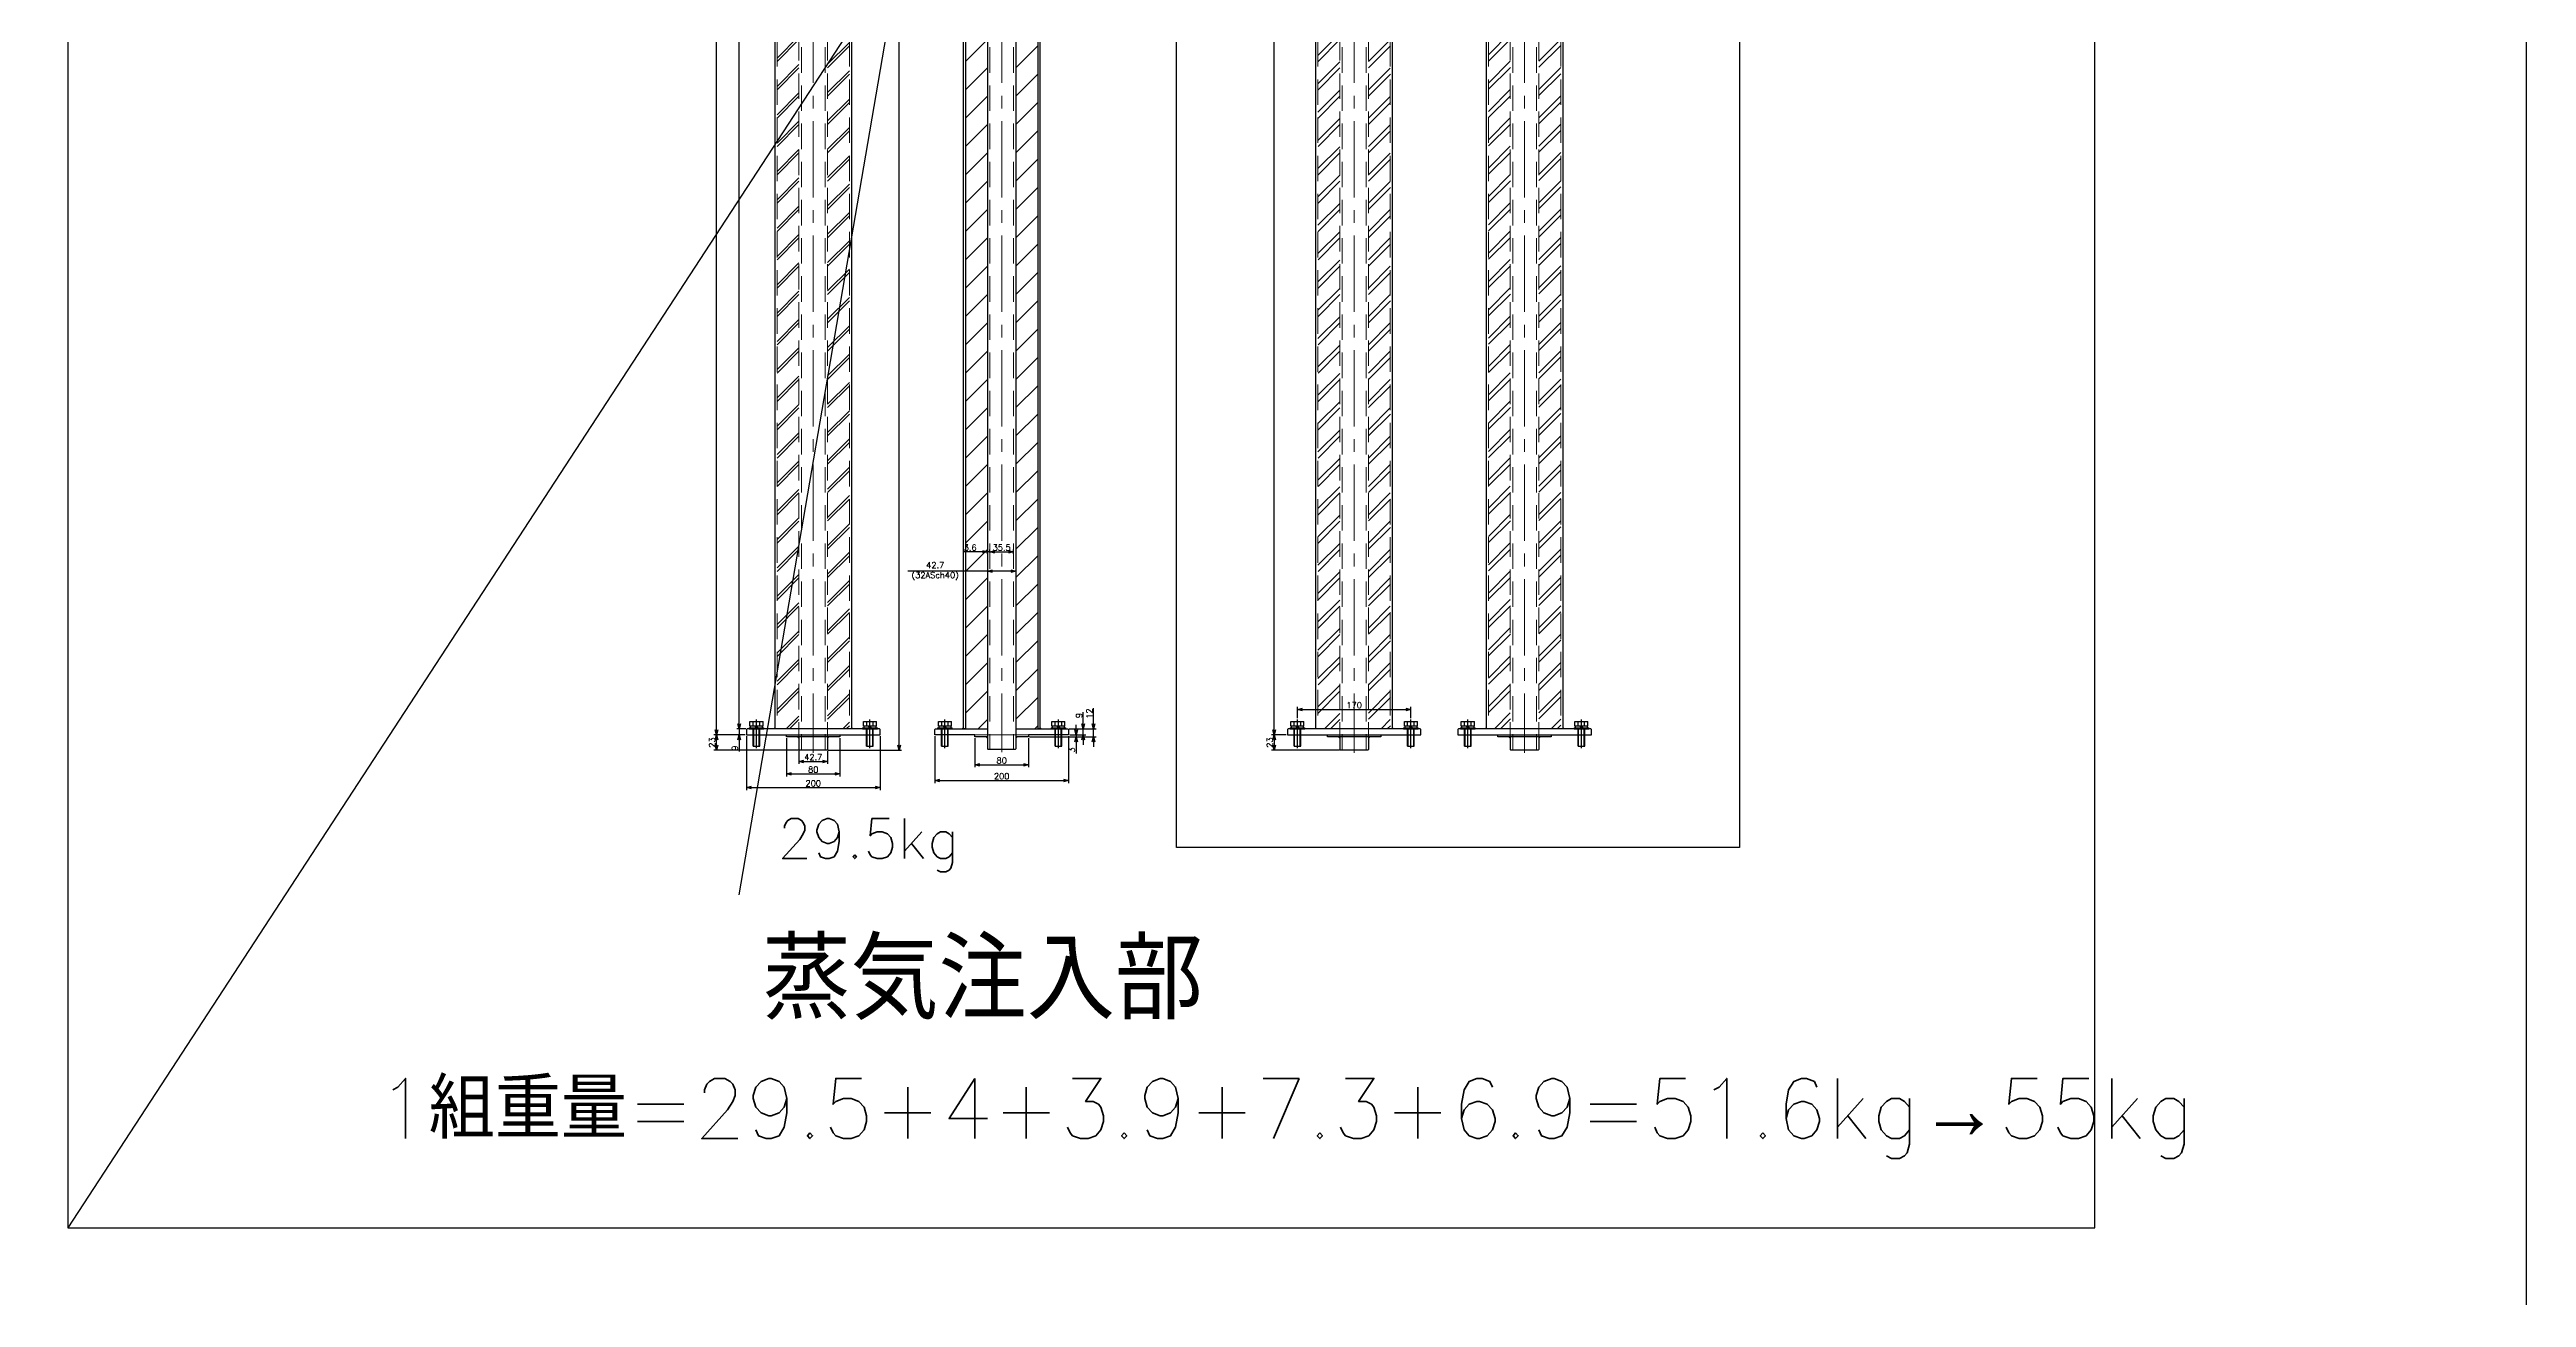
# Model space of a CAD drawing. Header units: millimetres. Extents: x -16130 to 36813, y -8099 to 27484.
# Drawn here: x -5176 to -1466, y -1316 to 553 of the extents above; entities that cross this region are included whole.
import ezdxf

# ---------------------------------------------------------------- set-up
doc = ezdxf.new("R2010")
doc.units = ezdxf.units.MM
doc.header["$LTSCALE"] = 6
doc.header["$PDMODE"] = 99
doc.header["$PDSIZE"] = 1
doc.linetypes.add('CENTER2', pattern=[28.575, 19.05, -3.175, 3.175, -3.175])
doc.linetypes.add('HIDDEN', pattern=[9.525, 6.35, -3.175])
for name, color, linetype, lineweight in [('04_HIDDEN', 2, 'HIDDEN', 13), ('05_CENTER', 4, 'CENTER2', 13), ('08_DIM', 3, 'Continuous', 13)]:
    doc.layers.add(name, color=color, linetype=linetype, lineweight=lineweight)
doc.layers.add('10_DRAFT', color=8, linetype='Continuous', lineweight=0, plot=False)
doc.styles.add('KSS_TXT', font='txt.shx', dxfattribs={"bigfont": 'extfont2.shx'})
doc.styles.add('KSS_TXT_L', font='txt.shx', dxfattribs={"height": 3, "bigfont": 'extfont2.shx'})
doc.dimstyles.new('KSS_DIM', dxfattribs={"dimtxt": 3, "dimasz": 2.5, "dimexe": 1.25, "dimexo": 0.625, "dimtad": 1, "dimdsep": 46, "dimtxsty": 'KSS_TXT', "dimblk": 'OPEN30', "dimcen": 0, "dimazin": 2, "dimtfac": 0.75, "dimtmove": 0, "dimatfit": 3, "dimldrblk": 'OPEN30', "dimfxl": 1, "dimtolj": 1, "dimarcsym": 0})
pattern_1 = [(45, (-36899.198, -5595.638), (-21.213203, 21.213203), [])]

# ---------------------------------------------------------------- blocks, each defined once
blk = doc.blocks.new('A$C7E374867_2_1_1')
at = {"color": 0}
for p, q in [((-11, 1.5), (11, 1.5)), ((-11, 1.5), (-11, 0)), ((-11, 0), (11, 0)), ((-9.8, 11), (9.8, 11)), ((-9.8, 4), (-9.8, 11)), ((9.8, 4), (-9.8, 4)), ((-9.3, 4), (-9.3, 1.5)), ((-4.9, 4), (-4.9, 11)), ((0, 1.5), (-2.5, 4)), ((0, 4), (2.5, 1.5)), ((4.9, 4), (4.9, 11)), ((9.2, 1.5), (9.2, 4)), ((9.8, 4), (9.8, 11)), ((11, 0), (11, 1.5))]:
    blk.add_line(p, q, dxfattribs=at)
at = {"color": 0, "linetype": 'HIDDEN'}
for p, q in [((-5, -26), (-5, 0)), ((-4.2, -26), (-4.2, 0)), ((4.2, -26), (4.2, 0)), ((5, -26), (5, 0)), ((-5, -26), (5, -26))]:
    blk.add_line(p, q, dxfattribs=at)
at = {"color": 0, "linetype": 'CENTER2'}
blk.add_line((0, -29), (0, 14), dxfattribs=at)
at = {"layer": '10_DRAFT', "style": 'KSS_TXT_L'}
blk.add_text('BT-M10x30L,SW,PW', height=0.3, dxfattribs=at).set_placement((5.1, 10.7))
blk = doc.blocks.new('A$C734B563F_1_1')
h = blk.add_hatch()
h.set_pattern_fill('_USER', color=3, scale=30, angle=45, pattern_type=0)
h.set_pattern_definition([(45, (-12804.288, -4741.178), (-21.213203, 21.213203), [])])
h.paths.add_polyline_path([(54.1, 2236), (21.3, 2236), (21.3, 6), (54.1, 6)])
h.paths.add_polyline_path([(-21.4, 2236), (-54.2, 2236), (-54.2, 6), (-21.4, 6)])
at = {"color": 0}
for p, q in [((-21.2, 2261.9), (-20.6, 2283.2)), ((-21.2, 2264.9), (21.2, 2264.9)), ((-19.7, 2264.9), (-21.2, 2261.9)), ((-19.1, 2284), (-20.6, 2283.2)), ((-19.7, 2264.9), (-19.1, 2284)), ((19.1, 2284), (-19.1, 2284)), ((19.7, 2264.9), (19.1, 2284)), ((19.1, 2284), (20.6, 2283.2)), ((19.7, 2264.9), (21.2, 2261.9)), ((21.2, 2261.9), (20.6, 2283.2)), ((-21.4, 2261.9), (-21.4, 2245)), ((-21.2, 2261.9), (-21.4, 2261.9)), ((21.2, 2261.9), (21.3, 2261.9)), ((21.3, 2261.9), (21.3, 2245)), ((-40, -6), (-40, -3)), ((40, -6), (-40, -6)), ((-21.4, -6), (-21.4, -25)), ((20.4, -26), (-20.4, -26)), ((21.3, -6), (21.3, -25)), ((40, -3), (40, -6))]:
    blk.add_line(p, q, dxfattribs=at)
for p, q in [((-21.4, -25), (-20.4, -26)), ((21.3, -25), (20.4, -26))]:
    blk.add_line(p, q)
for points in [[(-57.2, 2236), (57.1, 2236), (57.1, 6), (-57.2, 6)], [(56, 2236), (-56, 2236), (-56, 2244), (-55, 2245), (55, 2245), (56, 2244)], [(-100, -3), (100, -3), (100, 5), (99, 6), (-99, 6), (-100, 5)]]:
    blk.add_lwpolyline(points, close=True, dxfattribs=at)
at = {"layer": '04_HIDDEN'}
for p, q in [((-17.8, 2284), (-17.8, -26)), ((17.8, 2284), (17.8, -26)), ((-54.2, 2236), (-54.2, 6)), ((-43, 2245), (-43, 2236)), ((-33, 2245), (-33, 2236)), ((-21.4, 2245), (-21.4, -6)), ((21.3, 2245), (21.3, -6)), ((33, 2245), (33, 2236)), ((43, 2245), (43, 2236)), ((54.1, 2236), (54.1, 6))]:
    blk.add_line(p, q, dxfattribs=at)
at = {"layer": '05_CENTER'}
for p, q in [((0, 2287.7), (0, -29.9)), ((-38, 2232.4), (-38, 2248.4)), ((38, 2232.4), (38, 2248.4)), ((-85, 10.5), (-85, -7.1)), ((85, 10.5), (85, -7.1))]:
    blk.add_line(p, q, dxfattribs=at)
at = {"layer": '08_DIM'}
for p, q in [((-21.4, 2247), (-23.4, 2245)), ((21.3, 2247), (23.4, 2245)), ((-59.1, 6), (-57.2, 8)), ((59.1, 6), (57.1, 8)), ((-21.4, -8), (-23.4, -6)), ((21.3, -8), (23.4, -6))]:
    blk.add_line(p, q, dxfattribs=at)
for points in [[(-56, 2236), (-57.2, 2236), (-57.2, 2236), (-56, 2237.1)], [(56, 2236), (57.1, 2236), (57.1, 2236), (56, 2237.1)]]:
    blk.add_lwpolyline(points, close=True, dxfattribs=at)
at = {"layer": '08_DIM', "color": 3}
for points in [[(-21.4, 2245), (-21.4, 2247), (-21.4, 2247), (-23.4, 2245)], [(21.3, 2245), (21.3, 2247), (21.3, 2247), (23.4, 2245)], [(-57.2, 6), (-59.1, 6), (-59.1, 6), (-57.2, 8)], [(57.1, 6), (59.1, 6), (59.1, 6), (57.1, 8)], [(-21.4, -6), (-21.4, -8), (-21.4, -8), (-23.4, -6)], [(21.3, -6), (21.3, -8), (21.3, -8), (23.4, -6)]]:
    blk.add_lwpolyline(points, close=True, dxfattribs=at)
at = {"layer": '10_DRAFT'}
blk.add_line((-21, 2271.3), (21, 2271.3), dxfattribs=at)
for p in [(-85, 6), (85, 6)]:
    blk.add_blockref('A$C7E374867_2_1_1', p)
blk = doc.blocks.new('_Open30')
at = {"color": 0, "linetype": 'ByBlock', "lineweight": -2}
for p, q in [((-1, 0.27), (0, 0)), ((0, 0), (-1, -0.27)), ((0, 0), (-1, 0))]:
    blk.add_line(p, q, dxfattribs=at)
blk = doc.blocks.new('*D1533')
at = {"layer": '08_DIM', "color": 0, "lineweight": -2, "transparency": 16777216}
for p, q in [((-4132.7, -464.1), (-4146.5, -464.1)), ((-4133.7, -473.1), (-4146.5, -473.1)), ((-4142.7, -456.6), (-4142.7, -449.1)), ((-4142.7, -464.1), (-4142.7, -473.1)), ((-4142.7, -480.6), (-4142.7, -497.8))]:
    blk.add_line(p, q, dxfattribs=at)
at = {"layer": 'Defpoints', "color": 0, "transparency": 16777216}
for p in [(-4142.7, -473.1), (-4131.8, -473.1), (-4130.8, -464.1)]:
    blk.add_point(p, dxfattribs=at)
at = {"layer": '08_DIM', "color": 0, "lineweight": -2, "transparency": 16777216, "xscale": 7.5, "yscale": 7.5, "zscale": 7.5}
for p, rotation in [((-4142.7, -464.1), 270), ((-4142.7, -473.1), 90)]:
    blk.add_blockref('_Open30', p, dxfattribs=dict(at, rotation=rotation))
at = {"layer": '08_DIM', "color": 0, "transparency": 16777216, "insert": (-4149.1, -492.9), "char_height": 9, "attachment_point": 5, "rotation": 90, "style": 'KSS_TXT'}
blk.add_mtext('\\A1;9', dxfattribs=at)
blk = doc.blocks.new('*D1534')
at = {"layer": '08_DIM', "color": 0, "lineweight": -2, "transparency": 16777216}
for p, q in [((-4088.7, 1774.9), (-4180.5, 1774.9)), ((-4176.8, -465.6), (-4176.8, 1767.4)), ((-4133.7, -473.1), (-4180.5, -473.1))]:
    blk.add_line(p, q, dxfattribs=at)
at = {"layer": 'Defpoints', "color": 0, "transparency": 16777216}
for p in [(-4176.8, 1774.9), (-4086.8, 1774.9), (-4131.8, -473.1)]:
    blk.add_point(p, dxfattribs=at)
at = {"layer": '08_DIM', "color": 0, "lineweight": -2, "transparency": 16777216, "xscale": 7.5, "yscale": 7.5, "zscale": 7.5}
for p, rotation in [((-4176.8, 1774.9), 90), ((-4176.8, -473.1), 270)]:
    blk.add_blockref('_Open30', p, dxfattribs=dict(at, rotation=rotation))
at = {"layer": '08_DIM', "color": 0, "transparency": 16777216, "insert": (-4183.2, 650.9), "char_height": 9, "attachment_point": 5, "rotation": 90, "style": 'KSS_TXT'}
blk.add_mtext('\\A1;2248', dxfattribs=at)
blk = doc.blocks.new('*D1535')
at = {"layer": '08_DIM', "color": 0, "lineweight": -2, "transparency": 16777216}
for p, q in [((-4053.2, -496.9), (-4053.2, -516.6)), ((-4045.7, -512.9), (-4018, -512.9)), ((-4010.5, -496.9), (-4010.5, -516.6))]:
    blk.add_line(p, q, dxfattribs=at)
at = {"layer": 'Defpoints', "color": 0, "transparency": 16777216}
for p in [(-4053.2, -495.1), (-4010.5, -495.1), (-4010.5, -512.9)]:
    blk.add_point(p, dxfattribs=at)
at = {"layer": '08_DIM', "color": 0, "lineweight": -2, "transparency": 16777216, "xscale": 7.5, "yscale": 7.5, "zscale": 7.5, "rotation": 180}
blk.add_blockref('_Open30', (-4053.2, -512.9), dxfattribs=at)
at = {"layer": '08_DIM', "color": 0, "lineweight": -2, "transparency": 16777216, "xscale": 7.5, "yscale": 7.5, "zscale": 7.5}
blk.add_blockref('_Open30', (-4010.5, -512.9), dxfattribs=at)
at = {"layer": '08_DIM', "color": 0, "transparency": 16777216, "insert": (-4031.8, -506.5), "char_height": 9, "attachment_point": 5, "style": 'KSS_TXT'}
blk.add_mtext('\\A1;42.7', dxfattribs=at)
blk = doc.blocks.new('A$C74C77F61_1_1')
at = {"color": 0}
for p, q in [((-21.2, 2261.9), (-20.6, 2283.2)), ((-21.2, 2264.9), (21.2, 2264.9)), ((-19.7, 2264.9), (-21.2, 2261.9)), ((-19.1, 2284), (-20.6, 2283.2)), ((-19.7, 2264.9), (-19.1, 2284)), ((19.1, 2284), (-19.1, 2284)), ((19.7, 2264.9), (19.1, 2284)), ((19.1, 2284), (20.6, 2283.2)), ((19.7, 2264.9), (21.2, 2261.9)), ((21.2, 2261.9), (20.6, 2283.2)), ((-54.2, 2236), (-54.2, 6)), ((-21.4, 2261.9), (-21.4, -24)), ((-21.2, 2261.9), (-21.4, 2261.9)), ((21.2, 2261.9), (21.3, 2261.9)), ((21.3, 2261.9), (21.3, -24)), ((54.1, 2236), (54.1, 6)), ((-40, -6), (-40, -3)), ((-21.4, -6), (-40, -6)), ((20.3, -25), (-20.4, -25)), ((40, -6), (21.3, -6)), ((40, -3), (40, -6))]:
    blk.add_line(p, q, dxfattribs=at)
for p, q in [((-21.4, -24), (-20.4, -25)), ((21.3, -24), (20.3, -25))]:
    blk.add_line(p, q)
for points in [[(-54.2, 6), (-57.2, 6), (-57.2, 2236), (-54.2, 2236)], [(54.1, 2236), (57.1, 2236), (57.1, 6), (54.1, 6)], [(-40, -3), (-100, -3), (-100, 5), (-99, 6), (-21.4, 6)], [(21.3, 6), (99, 6), (100, 5), (100, -3), (40, -3)]]:
    blk.add_lwpolyline(points, dxfattribs=at)
for points in [[(-21.4, 2236), (-56, 2236), (-56, 2244), (-55, 2245), (-21.4, 2245)], [(21.3, 2236), (56, 2236), (56, 2244), (55, 2245), (21.3, 2245)]]:
    blk.add_lwpolyline(points, close=True, dxfattribs=at)
at = {"layer": '04_HIDDEN'}
for p, q in [((-17.8, 2284), (-17.8, -25)), ((17.7, 2284), (17.7, -25))]:
    blk.add_line(p, q, dxfattribs=at)
at = {"layer": '05_CENTER'}
for p, q in [((0, 2287.7), (0, -28.9)), ((-85, 10.5), (-85, -7.1)), ((85, 10.5), (85, -7.1))]:
    blk.add_line(p, q, dxfattribs=at)
at = {"layer": '08_DIM'}
for p, q in [((-21.4, 2247), (-23.4, 2245)), ((21.3, 2247), (23.3, 2245)), ((-59.2, 6), (-57.2, 8)), ((59.1, 6), (57.1, 8)), ((-21.4, -8), (-23.4, -6)), ((21.3, -8), (23.3, -6))]:
    blk.add_line(p, q, dxfattribs=at)
for points in [[(-56, 2237.1), (-56, 2237.1), (-57.2, 2236), (-56, 2236)], [(56, 2237.1), (56, 2237.1), (57.1, 2236), (56, 2236)]]:
    blk.add_lwpolyline(points, close=True, dxfattribs=at)
at = {"layer": '08_DIM', "color": 3}
for points in [[(-21.4, 2245), (-21.4, 2247), (-21.4, 2247), (-23.4, 2245)], [(21.3, 2245), (21.3, 2247), (21.3, 2247), (23.3, 2245)], [(-57.2, 6), (-59.2, 6), (-59.2, 6), (-57.2, 8)], [(57.1, 6), (59.1, 6), (59.1, 6), (57.1, 8)], [(-21.4, -6), (-21.4, -8), (-21.4, -8), (-23.4, -6)], [(21.3, -6), (21.3, -8), (21.3, -8), (23.3, -6)]]:
    blk.add_lwpolyline(points, close=True, dxfattribs=at)
at = {"layer": '10_DRAFT'}
for p, q in [((-21, 2271.3), (21, 2271.3)), ((-40, -3), (40, -3))]:
    blk.add_line(p, q, dxfattribs=at)
blk = doc.blocks.new('*D2025')
at = {"layer": '08_DIM', "color": 0, "lineweight": -2, "transparency": 16777216}
for p, q in [((-3278.6, 1774.9), (-3345.5, 1774.9)), ((-3341.7, -465.6), (-3341.7, 1767.4)), ((-3323.6, -473.1), (-3345.5, -473.1))]:
    blk.add_line(p, q, dxfattribs=at)
at = {"layer": 'Defpoints', "color": 0, "transparency": 16777216}
for p in [(-3341.7, 1774.9), (-3276.7, 1774.9), (-3321.7, -473.1)]:
    blk.add_point(p, dxfattribs=at)
at = {"layer": '08_DIM', "color": 0, "lineweight": -2, "transparency": 16777216, "xscale": 7.5, "yscale": 7.5, "zscale": 7.5}
for p, rotation in [((-3341.7, 1774.9), 90), ((-3341.7, -473.1), 270)]:
    blk.add_blockref('_Open30', p, dxfattribs=dict(at, rotation=rotation))
at = {"layer": '08_DIM', "color": 0, "transparency": 16777216, "insert": (-3348.1, 650.9), "char_height": 9, "attachment_point": 5, "rotation": 90, "style": 'KSS_TXT'}
blk.add_mtext('\\A1;2248', dxfattribs=at)
blk = doc.blocks.new('*D2026')
at = {"layer": '08_DIM', "color": 0, "lineweight": -2, "transparency": 16777216}
for p, q in [((-3323.6, -473.1), (-3345.5, -473.1)), ((-3341.7, -480.6), (-3341.7, -488.6)), ((-3243.9, -496.1), (-3345.5, -496.1))]:
    blk.add_line(p, q, dxfattribs=at)
at = {"layer": 'Defpoints', "color": 0, "transparency": 16777216}
for p in [(-3321.7, -473.1), (-3341.7, -496.1), (-3242, -496.1)]:
    blk.add_point(p, dxfattribs=at)
at = {"layer": '08_DIM', "color": 0, "lineweight": -2, "transparency": 16777216, "xscale": 7.5, "yscale": 7.5, "zscale": 7.5}
for p, rotation in [((-3341.7, -473.1), 90), ((-3341.7, -496.1), 270)]:
    blk.add_blockref('_Open30', p, dxfattribs=dict(at, rotation=rotation))
at = {"layer": '08_DIM', "color": 0, "transparency": 16777216, "insert": (-3348.1, -484.6), "char_height": 9, "attachment_point": 5, "rotation": 90, "style": 'KSS_TXT'}
blk.add_mtext('\\A1;23', dxfattribs=at)
blk = doc.blocks.new('*D2345')
at = {"layer": '08_DIM', "color": 0, "lineweight": -2, "transparency": 16777216}
for p, q in [((-4090.9, 1765.9), (-4146.5, 1765.9)), ((-4142.7, -456.6), (-4142.7, 1758.4)), ((-4132.7, -464.1), (-4146.5, -464.1))]:
    blk.add_line(p, q, dxfattribs=at)
at = {"layer": 'Defpoints', "color": 0, "transparency": 16777216}
for p in [(-4142.7, 1765.9), (-4089, 1765.9), (-4130.8, -464.1)]:
    blk.add_point(p, dxfattribs=at)
at = {"layer": '08_DIM', "color": 0, "lineweight": -2, "transparency": 16777216, "xscale": 7.5, "yscale": 7.5, "zscale": 7.5}
for p, rotation in [((-4142.7, 1765.9), 90), ((-4142.7, -464.1), 270)]:
    blk.add_blockref('_Open30', p, dxfattribs=dict(at, rotation=rotation))
at = {"layer": '08_DIM', "color": 0, "transparency": 16777216, "insert": (-4149.1, 650.9), "char_height": 9, "attachment_point": 5, "rotation": 90, "style": 'KSS_TXT'}
blk.add_mtext('\\A1;2230', dxfattribs=at)
blk = doc.blocks.new('*D2720')
at = {"layer": '08_DIM', "color": 0, "lineweight": -2, "transparency": 16777216}
for p, q in [((-4131.8, -474.9), (-4131.8, -555.9)), ((-3931.8, -474.9), (-3931.8, -555.9)), ((-4124.3, -552.1), (-3939.3, -552.1))]:
    blk.add_line(p, q, dxfattribs=at)
at = {"layer": 'Defpoints', "color": 0, "transparency": 16777216}
for p in [(-4131.8, -473.1), (-3931.8, -473.1), (-3931.8, -552.1)]:
    blk.add_point(p, dxfattribs=at)
at = {"layer": '08_DIM', "color": 0, "lineweight": -2, "transparency": 16777216, "xscale": 7.5, "yscale": 7.5, "zscale": 7.5, "rotation": 180}
blk.add_blockref('_Open30', (-4131.8, -552.1), dxfattribs=at)
at = {"layer": '08_DIM', "color": 0, "lineweight": -2, "transparency": 16777216, "xscale": 7.5, "yscale": 7.5, "zscale": 7.5}
blk.add_blockref('_Open30', (-3931.8, -552.1), dxfattribs=at)
at = {"layer": '08_DIM', "color": 0, "transparency": 16777216, "insert": (-4031.8, -545.7), "char_height": 9, "attachment_point": 5, "style": 'KSS_TXT'}
blk.add_mtext('\\A1;200', dxfattribs=at)
blk = doc.blocks.new('*D2721')
at = {"layer": '08_DIM', "color": 0, "lineweight": -2, "transparency": 16777216}
for p, q in [((-4071.8, -477.9), (-4071.8, -535.3)), ((-3991.8, -477.9), (-3991.8, -535.3)), ((-4064.3, -531.6), (-3999.3, -531.6))]:
    blk.add_line(p, q, dxfattribs=at)
at = {"layer": 'Defpoints', "color": 0, "transparency": 16777216}
for p in [(-4071.8, -476.1), (-3991.8, -476.1), (-3991.8, -531.6)]:
    blk.add_point(p, dxfattribs=at)
at = {"layer": '08_DIM', "color": 0, "lineweight": -2, "transparency": 16777216, "xscale": 7.5, "yscale": 7.5, "zscale": 7.5, "rotation": 180}
blk.add_blockref('_Open30', (-4071.8, -531.6), dxfattribs=at)
at = {"layer": '08_DIM', "color": 0, "lineweight": -2, "transparency": 16777216, "xscale": 7.5, "yscale": 7.5, "zscale": 7.5}
blk.add_blockref('_Open30', (-3991.8, -531.6), dxfattribs=at)
at = {"layer": '08_DIM', "color": 0, "transparency": 16777216, "insert": (-4031.8, -525.2), "char_height": 9, "attachment_point": 5, "style": 'KSS_TXT'}
blk.add_mtext('\\A1;80', dxfattribs=at)
blk = doc.blocks.new('*D3050')
at = {"layer": '08_DIM', "color": 0, "lineweight": -2, "transparency": 16777216}
for p, q in [((-3627.5, -456.6), (-3627.5, -439.3)), ((-3648.7, -464.1), (-3623.7, -464.1)), ((-3647.7, -473.1), (-3623.7, -473.1)), ((-3627.5, -473.1), (-3627.5, -464.1)), ((-3627.5, -480.6), (-3627.5, -488.1))]:
    blk.add_line(p, q, dxfattribs=at)
at = {"layer": 'Defpoints', "color": 0, "transparency": 16777216}
for p in [(-3650.6, -464.1), (-3649.6, -473.1), (-3627.5, -464.1)]:
    blk.add_point(p, dxfattribs=at)
at = {"layer": '08_DIM', "color": 0, "lineweight": -2, "transparency": 16777216, "xscale": 7.5, "yscale": 7.5, "zscale": 7.5}
for p, rotation in [((-3627.5, -464.1), 270), ((-3627.5, -473.1), 90)]:
    blk.add_blockref('_Open30', p, dxfattribs=dict(at, rotation=rotation))
at = {"layer": '08_DIM', "color": 0, "transparency": 16777216, "insert": (-3633.8, -444.2), "char_height": 9, "attachment_point": 5, "rotation": 90, "style": 'KSS_TXT'}
blk.add_mtext('\\A1;9', dxfattribs=at)
blk = doc.blocks.new('*D3051')
at = {"layer": '08_DIM', "color": 0, "lineweight": -2, "transparency": 16777216}
for p, q in [((-3707.7, -476.1), (-3634.3, -476.1)), ((-3647.7, -473.1), (-3634.3, -473.1)), ((-3638.1, -465.6), (-3638.1, -458.1)), ((-3638.1, -473.1), (-3638.1, -476.1)), ((-3638.1, -483.6), (-3638.1, -500.8))]:
    blk.add_line(p, q, dxfattribs=at)
at = {"layer": 'Defpoints', "color": 0, "transparency": 16777216}
for p in [(-3709.6, -476.1), (-3649.6, -473.1), (-3638.1, -476.1)]:
    blk.add_point(p, dxfattribs=at)
at = {"layer": '08_DIM', "color": 0, "lineweight": -2, "transparency": 16777216, "xscale": 7.5, "yscale": 7.5, "zscale": 7.5}
for p, rotation in [((-3638.1, -473.1), 270), ((-3638.1, -476.1), 90)]:
    blk.add_blockref('_Open30', p, dxfattribs=dict(at, rotation=rotation))
at = {"layer": '08_DIM', "color": 0, "transparency": 16777216, "insert": (-3644.4, -495.9), "char_height": 9, "attachment_point": 5, "rotation": 90, "style": 'KSS_TXT'}
blk.add_mtext('\\A1;3', dxfattribs=at)
blk = doc.blocks.new('*D3052')
at = {"layer": '08_DIM', "color": 0, "lineweight": -2, "transparency": 16777216}
for p, q in [((-3611.9, -456.6), (-3611.9, -433.3)), ((-3707.7, -476.1), (-3608.1, -476.1)), ((-3648.7, -464.1), (-3608.1, -464.1)), ((-3611.9, -476.1), (-3611.9, -464.1)), ((-3611.9, -483.6), (-3611.9, -491.1))]:
    blk.add_line(p, q, dxfattribs=at)
at = {"layer": 'Defpoints', "color": 0, "transparency": 16777216}
for p in [(-3709.6, -476.1), (-3650.6, -464.1), (-3611.9, -464.1)]:
    blk.add_point(p, dxfattribs=at)
at = {"layer": '08_DIM', "color": 0, "lineweight": -2, "transparency": 16777216, "xscale": 7.5, "yscale": 7.5, "zscale": 7.5}
for p, rotation in [((-3611.9, -464.1), 270), ((-3611.9, -476.1), 90)]:
    blk.add_blockref('_Open30', p, dxfattribs=dict(at, rotation=rotation))
at = {"layer": '08_DIM', "color": 0, "transparency": 16777216, "insert": (-3618.3, -441.2), "char_height": 9, "attachment_point": 5, "rotation": 90, "style": 'KSS_TXT'}
blk.add_mtext('\\A1;12', dxfattribs=at)
blk = doc.blocks.new('*D3053')
at = {"layer": '08_DIM', "color": 0, "lineweight": -2, "transparency": 16777216}
for p, q in [((-3789.6, -477.9), (-3789.6, -521.6)), ((-3709.6, -477.9), (-3709.6, -521.6)), ((-3782.1, -517.8), (-3717.1, -517.8))]:
    blk.add_line(p, q, dxfattribs=at)
at = {"layer": 'Defpoints', "color": 0, "transparency": 16777216}
for p in [(-3789.6, -476.1), (-3709.6, -476.1), (-3709.6, -517.8)]:
    blk.add_point(p, dxfattribs=at)
at = {"layer": '08_DIM', "color": 0, "lineweight": -2, "transparency": 16777216, "xscale": 7.5, "yscale": 7.5, "zscale": 7.5, "rotation": 180}
blk.add_blockref('_Open30', (-3789.6, -517.8), dxfattribs=at)
at = {"layer": '08_DIM', "color": 0, "lineweight": -2, "transparency": 16777216, "xscale": 7.5, "yscale": 7.5, "zscale": 7.5}
blk.add_blockref('_Open30', (-3709.6, -517.8), dxfattribs=at)
at = {"layer": '08_DIM', "color": 0, "transparency": 16777216, "insert": (-3749.6, -511.5), "char_height": 9, "attachment_point": 5, "style": 'KSS_TXT'}
blk.add_mtext('\\A1;80', dxfattribs=at)
blk = doc.blocks.new('*D3054')
at = {"layer": '08_DIM', "color": 0, "lineweight": -2, "transparency": 16777216}
for p, q in [((-3849.6, -474.9), (-3849.6, -545.2)), ((-3649.6, -474.9), (-3649.6, -545.2)), ((-3842.1, -541.5), (-3657.1, -541.5))]:
    blk.add_line(p, q, dxfattribs=at)
at = {"layer": 'Defpoints', "color": 0, "transparency": 16777216}
for p in [(-3849.6, -473.1), (-3649.6, -473.1), (-3649.6, -541.5)]:
    blk.add_point(p, dxfattribs=at)
at = {"layer": '08_DIM', "color": 0, "lineweight": -2, "transparency": 16777216, "xscale": 7.5, "yscale": 7.5, "zscale": 7.5, "rotation": 180}
blk.add_blockref('_Open30', (-3849.6, -541.5), dxfattribs=at)
at = {"layer": '08_DIM', "color": 0, "lineweight": -2, "transparency": 16777216, "xscale": 7.5, "yscale": 7.5, "zscale": 7.5}
blk.add_blockref('_Open30', (-3649.6, -541.5), dxfattribs=at)
at = {"layer": '08_DIM', "color": 0, "transparency": 16777216, "insert": (-3749.6, -535.1), "char_height": 9, "attachment_point": 5, "style": 'KSS_TXT'}
blk.add_mtext('\\A1;200', dxfattribs=at)
blk = doc.blocks.new('*D3055')
at = {"layer": '08_DIM', "color": 0, "lineweight": -2, "transparency": 16777216}
for p, q in [((-3306.7, -448.2), (-3306.7, -431.2)), ((-3299.2, -435), (-3144.2, -435)), ((-3136.7, -448.2), (-3136.7, -431.2))]:
    blk.add_line(p, q, dxfattribs=at)
at = {"layer": 'Defpoints', "color": 0, "transparency": 16777216}
for p in [(-3136.7, -435), (-3306.7, -450.1), (-3136.7, -450.1)]:
    blk.add_point(p, dxfattribs=at)
at = {"layer": '08_DIM', "color": 0, "lineweight": -2, "transparency": 16777216, "xscale": 7.5, "yscale": 7.5, "zscale": 7.5, "rotation": 180}
blk.add_blockref('_Open30', (-3306.7, -435), dxfattribs=at)
at = {"layer": '08_DIM', "color": 0, "lineweight": -2, "transparency": 16777216, "xscale": 7.5, "yscale": 7.5, "zscale": 7.5}
blk.add_blockref('_Open30', (-3136.7, -435), dxfattribs=at)
at = {"layer": '08_DIM', "color": 0, "transparency": 16777216, "insert": (-3221.7, -428.6), "char_height": 9, "attachment_point": 5, "style": 'KSS_TXT'}
blk.add_mtext('\\A1;170', dxfattribs=at)
blk = doc.blocks.new('*D3066')
at = {"layer": '08_DIM', "color": 0, "lineweight": -2, "transparency": 16777216}
for p, q in [((-3770.9, -227.8), (-3890.4, -227.8)), ((-3770.9, -229.3), (-3770.9, -231.5)), ((-3735.7, -227.8), (-3763.4, -227.8)), ((-3728.2, -229.3), (-3728.2, -231.5))]:
    blk.add_line(p, q, dxfattribs=at)
at = {"layer": 'Defpoints', "color": 0, "transparency": 16777216}
for p in [(-3770.9, -227.4), (-3770.9, -227.8), (-3728.2, -227.4)]:
    blk.add_point(p, dxfattribs=at)
at = {"layer": '08_DIM', "color": 0, "lineweight": -2, "transparency": 16777216, "xscale": 7.5, "yscale": 7.5, "zscale": 7.5, "rotation": 180}
blk.add_blockref('_Open30', (-3770.9, -227.8), dxfattribs=at)
at = {"layer": '08_DIM', "color": 0, "lineweight": -2, "transparency": 16777216, "xscale": 7.5, "yscale": 7.5, "zscale": 7.5}
blk.add_blockref('_Open30', (-3728.2, -227.8), dxfattribs=at)
at = {"layer": '08_DIM', "color": 0, "transparency": 16777216, "insert": (-3849.2, -227.8), "char_height": 9, "attachment_point": 5, "style": 'KSS_TXT'}
blk.add_mtext('\\A1;42.7\\P(32ASch40)', dxfattribs=at)
blk = doc.blocks.new('*D3067')
at = {"layer": '08_DIM', "color": 0, "lineweight": -2, "transparency": 16777216}
for p, q in [((-3778.4, -199.1), (-3807.7, -199.1)), ((-3770.9, -201.9), (-3770.9, -195.3)), ((-3767.3, -199.1), (-3770.9, -199.1)), ((-3767.3, -200.2), (-3767.3, -195.3)), ((-3759.8, -199.1), (-3752.3, -199.1))]:
    blk.add_line(p, q, dxfattribs=at)
at = {"layer": 'Defpoints', "color": 0, "transparency": 16777216}
for p in [(-3770.9, -199.1), (-3770.9, -203.7), (-3767.3, -202.1)]:
    blk.add_point(p, dxfattribs=at)
at = {"layer": '08_DIM', "color": 0, "lineweight": -2, "transparency": 16777216, "xscale": 7.5, "yscale": 7.5, "zscale": 7.5}
blk.add_blockref('_Open30', (-3770.9, -199.1), dxfattribs=at)
at = {"layer": '08_DIM', "color": 0, "lineweight": -2, "transparency": 16777216, "xscale": 7.5, "yscale": 7.5, "zscale": 7.5, "rotation": 180}
blk.add_blockref('_Open30', (-3767.3, -199.1), dxfattribs=at)
at = {"layer": '08_DIM', "color": 0, "transparency": 16777216, "insert": (-3796.8, -192.7), "char_height": 9, "attachment_point": 5, "style": 'KSS_TXT'}
blk.add_mtext('\\A1;3.6', dxfattribs=at)
blk = doc.blocks.new('*D3068')
at = {"layer": '08_DIM', "color": 0, "lineweight": -2, "transparency": 16777216}
for p, q in [((-3767.3, -200.2), (-3767.3, -195.3)), ((-3759.8, -199.1), (-3739.3, -199.1)), ((-3731.8, -201.9), (-3731.8, -195.3))]:
    blk.add_line(p, q, dxfattribs=at)
at = {"layer": 'Defpoints', "color": 0, "transparency": 16777216}
for p in [(-3767.3, -202.1), (-3731.8, -199.1), (-3731.8, -203.7)]:
    blk.add_point(p, dxfattribs=at)
at = {"layer": '08_DIM', "color": 0, "lineweight": -2, "transparency": 16777216, "xscale": 7.5, "yscale": 7.5, "zscale": 7.5, "rotation": 180}
blk.add_blockref('_Open30', (-3767.3, -199.1), dxfattribs=at)
at = {"layer": '08_DIM', "color": 0, "lineweight": -2, "transparency": 16777216, "xscale": 7.5, "yscale": 7.5, "zscale": 7.5}
blk.add_blockref('_Open30', (-3731.8, -199.1), dxfattribs=at)
at = {"layer": '08_DIM', "color": 0, "transparency": 16777216, "insert": (-3749.6, -192.7), "char_height": 9, "attachment_point": 5, "style": 'KSS_TXT'}
blk.add_mtext('\\A1;35.5', dxfattribs=at)
blk = doc.blocks.new('*D3069')
at = {"layer": '08_DIM', "color": 0, "lineweight": -2, "transparency": 16777216}
for p, q in [((-4133.7, -473.1), (-4180.5, -473.1)), ((-4176.8, -488.6), (-4176.8, -480.6)), ((-4054.1, -496.1), (-4180.5, -496.1))]:
    blk.add_line(p, q, dxfattribs=at)
at = {"layer": 'Defpoints', "color": 0, "transparency": 16777216}
for p in [(-4176.8, -473.1), (-4131.8, -473.1), (-4052.2, -496.1)]:
    blk.add_point(p, dxfattribs=at)
at = {"layer": '08_DIM', "color": 0, "lineweight": -2, "transparency": 16777216, "xscale": 7.5, "yscale": 7.5, "zscale": 7.5}
for p, rotation in [((-4176.8, -473.1), 90), ((-4176.8, -496.1), 270)]:
    blk.add_blockref('_Open30', p, dxfattribs=dict(at, rotation=rotation))
at = {"layer": '08_DIM', "color": 0, "transparency": 16777216, "insert": (-4183.2, -484.6), "char_height": 9, "attachment_point": 5, "rotation": 90, "style": 'KSS_TXT'}
blk.add_mtext('\\A1;23', dxfattribs=at)
blk = doc.blocks.new('*D3070')
at = {"layer": '08_DIM', "color": 0, "lineweight": -2, "transparency": 16777216}
for p, q in [((-4010.9, 1813.9), (-3899.6, 1813.9)), ((-3903.3, -488.6), (-3903.3, 1806.4)), ((-4009.6, -496.1), (-3899.6, -496.1))]:
    blk.add_line(p, q, dxfattribs=at)
at = {"layer": 'Defpoints', "color": 0, "transparency": 16777216}
for p in [(-4012.8, 1813.9), (-3903.3, 1813.9), (-4011.5, -496.1)]:
    blk.add_point(p, dxfattribs=at)
at = {"layer": '08_DIM', "color": 0, "lineweight": -2, "transparency": 16777216, "xscale": 7.5, "yscale": 7.5, "zscale": 7.5}
for p, rotation in [((-3903.3, 1813.9), 90), ((-3903.3, -496.1), 270)]:
    blk.add_blockref('_Open30', p, dxfattribs=dict(at, rotation=rotation))
at = {"layer": '08_DIM', "color": 0, "transparency": 16777216, "insert": (-3909.7, 658.9), "char_height": 9, "attachment_point": 5, "rotation": 90, "style": 'KSS_TXT'}
blk.add_mtext('\\A1;2310', dxfattribs=at)

msp = doc.modelspace()

# ---------------------------------------------------------------- hatches: boundary and pattern name
h = msp.add_hatch()
h.set_pattern_fill('_USER', color=3, scale=30, angle=45, pattern_type=0)
h.set_pattern_definition([(45, (-37709.342, -5595.638), (-21.213203, 21.213203), [])])
h.paths.add_polyline_path([(-3977.6869, 1765.93022), (-4010.4869, 1765.93022), (-4010.4869, -464.06978), (-3977.6869, -464.06978)])
h.paths.add_polyline_path([(-4053.1869, 1765.93022), (-4085.9869, 1765.93022), (-4085.9869, -464.06978), (-4053.1869, -464.06978)])
h = msp.add_hatch()
h.set_pattern_fill('_USER', color=3, scale=30, angle=45, pattern_type=0)
h.set_pattern_definition([(45, (-37427.097, -5595.638), (-21.213203, 21.213203), [])])
h.paths.add_polyline_path([(-3695.44207, 1765.93022), (-3728.24207, 1765.93022), (-3728.24207, -464.06978), (-3695.44207, -464.06978)])
h.paths.add_polyline_path([(-3770.94207, 1765.93022), (-3803.74207, 1765.93022), (-3803.74207, -464.06978), (-3770.94207, -464.06978)])
h = msp.add_hatch()
h.set_pattern_fill('_USER', color=3, scale=30, angle=45, pattern_type=0)
h.set_pattern_definition(pattern_1)
h.paths.add_polyline_path([(-3167.54287, 1765.93022), (-3200.34287, 1765.93022), (-3200.34287, -464.06978), (-3167.54287, -464.06978)])
h.paths.add_polyline_path([(-3243.04287, 1765.93022), (-3275.84287, 1765.93022), (-3275.84287, -464.06978), (-3243.04287, -464.06978)])
h = msp.add_hatch()
h.set_pattern_fill('_USER', color=3, scale=30, angle=45, pattern_type=0)
h.set_pattern_definition(pattern_1)
h.paths.add_polyline_path([(-2912.28184, 1765.93022), (-2945.08184, 1765.93022), (-2945.08184, -464.06978), (-2912.28184, -464.06978)])
h.paths.add_polyline_path([(-2987.78184, 1765.93022), (-3020.58184, 1765.93022), (-3020.58184, -464.06978), (-2987.78184, -464.06978)])

# ---------------------------------------------------------------- linework, layer by layer
at = {"color": 2}
for p, q in [((-2112.40419, 3439.14606), (-5148.42613, -1211.29119)), ((-3659.65068, 2114.78532), (-4143.25225, -712.71496))]:
    msp.add_line(p, q, dxfattribs=at)
for points in [[(-14764.10563, -5554.72697), (-1466.0164, -5554.72697), (-1466.0164, 4882.37819), (-14764.10563, 4882.37819)], [(-5148.42613, -1211.29119), (-2112.40419, -1211.29119), (-2112.40419, 3439.14606), (-5148.42613, 3439.14606)], [(-3487.6596, 2378.42871), (-2644.38775, 2378.42871), (-2644.38775, -641.93658), (-3487.6596, -641.93658)]]:
    msp.add_lwpolyline(points, close=True, dxfattribs=at)

# ---------------------------------------------------------------- block references
for name, p in [('A$C734B563F_1_1', (-4031.8369, -470.06978)), ('A$C74C77F61_1_1', (-3749.59207, -470.06978)), ('A$C734B563F_1_1', (-3221.69287, -470.06978)), ('A$C734B563F_1_1', (-2966.43184, -470.06978)), ('A$C7E374867_2_1_1', (-3834.59201, -464.06978)), ('A$C7E374867_2_1_1', (-3664.59207, -464.06978)), ('A$C7E374867_2_1_1', (-3306.69281, -464.06978)), ('A$C7E374867_2_1_1', (-3136.69287, -464.06978)), ('A$C7E374867_2_1_1', (-3051.43178, -464.06978)), ('A$C7E374867_2_1_1', (-2881.43184, -464.06978))]:
    msp.add_blockref(name, p)

# ---------------------------------------------------------------- texts
at = {"layer": '08_DIM', "color": 6, "style": 'KSS_TXT'}
for s, height, p in [('29.5kg', 60, (-4085.35696, -658.45476)), ('1組重量=29.5+4+3.9+7.3+6.9=51.6kg→55kg', 90, (-4684.77836, -1077.71343))]:
    msp.add_text(s, height=height, dxfattribs=at).set_placement(p)
at = {"layer": '08_DIM', "style": 'KSS_TXT'}
msp.add_text('蒸気注入部', height=120, dxfattribs=at).set_placement((-4108.05089, -899.08273))

# ---------------------------------------------------------------- dimensions: what is measured, and where the dimension line sits
at = {"layer": '08_DIM', "color": 1}
for base, p1, p2, angle, picture, middle in [((-3903.34458, 1813.93022), (-4011.4869, -496.06978), (-4012.75778, 1813.93022), 270, '*D3070', (-3909.71958, 658.93022)), ((-4176.79889, 1774.93022), (-4131.8369, -473.06978), (-4086.8369, 1774.93022), 90, '*D1534', (-4183.17389, 650.93022)), ((-4142.70613, 1765.93022), (-4130.8369, -464.06978), (-4088.9869, 1765.93022), 90, '*D2345', (-4149.08113, 650.93022)), ((-3341.72485, 1774.93022), (-3321.69287, -473.06978), (-3276.69287, 1774.93022), 90, '*D2025', (-3348.09985, 650.93022)), ((-3611.89066, -464.06978), (-3709.59207, -476.06978), (-3650.59207, -464.06978), 90, '*D3052', (-3618.26566, -441.19478)), ((-3627.46753, -464.06978), (-3649.59207, -473.06978), (-3650.59207, -464.06978), 90, '*D3050', (-3633.84253, -444.19478)), ((-4176.79889, -473.06978), (-4052.1869, -496.06978), (-4131.8369, -473.06978), 270, '*D3069', (-4183.17389, -484.56978)), ((-4142.70613, -473.06978), (-4130.8369, -464.06978), (-4131.8369, -473.06978), 90, '*D1533', (-4149.08113, -492.94478)), ((-3638.05724, -476.06978), (-3649.59207, -473.06978), (-3709.59207, -476.06978), 90, '*D3051', (-3644.43224, -495.94478)), ((-3341.72485, -496.06978), (-3321.69287, -473.06978), (-3242.04287, -496.06978), 90, '*D2026', (-3348.09985, -484.56978))]:
    dim = msp.add_linear_dim(base=base, p1=p1, p2=p2, angle=angle, dimstyle='KSS_DIM', override={"dimscale": 3}, dxfattribs=at)
    dim.commit()
    dim.dimension.update_dxf_attribs({"geometry": picture, "text_midpoint": middle})
at = {"layer": '08_DIM'}
dim = msp.add_linear_dim(base=(-3770.94207, -227.79678), p1=(-3728.24207, -227.38497), p2=(-3770.94207, -227.38497), dimstyle='KSS_DIM', override={"dimscale": 3, "dimpost": '\\X(32ASch40)'}, dxfattribs=at)
dim.commit()
dim.dimension.update_dxf_attribs({"geometry": '*D3066', "text_midpoint": (-3849.15759, -227.79678), "dimtype": 160})
for base, p1, p2, picture, middle in [((-3770.94207, -199.09908), (-3767.34207, -202.09677), (-3770.94207, -203.73973), '*D3067', (-3796.81707, -192.72408)), ((-3731.84207, -199.09908), (-3767.34207, -202.09677), (-3731.84207, -203.73973), '*D3068', (-3749.59207, -192.71158)), ((-4010.4869, -512.88787), (-4053.1869, -495.06978), (-4010.4869, -495.06978), '*D1535', (-4031.8369, -506.51287))]:
    dim = msp.add_linear_dim(base=base, p1=p1, p2=p2, dimstyle='KSS_DIM', override={"dimscale": 3}, dxfattribs=at)
    dim.commit()
    dim.dimension.update_dxf_attribs({"geometry": picture, "text_midpoint": middle})
at = {"layer": '08_DIM', "color": 1}
for base, p1, p2, picture, middle in [((-3136.6929, -434.99224), (-3306.69284, -450.06978), (-3136.6929, -450.06978), '*D3055', (-3221.69287, -428.61724)), ((-3931.8369, -552.10031), (-4131.8369, -473.06978), (-3931.8369, -473.06978), '*D2720', (-4031.8369, -545.72531)), ((-3991.8369, -531.56612), (-4071.8369, -476.06978), (-3991.8369, -476.06978), '*D2721', (-4031.8369, -525.19112)), ((-3649.59207, -541.48856), (-3849.59207, -473.06978), (-3649.59207, -473.06978), '*D3054', (-3749.59207, -535.11356)), ((-3709.59207, -517.8426), (-3789.59207, -476.06978), (-3709.59207, -476.06978), '*D3053', (-3749.59207, -511.4676))]:
    dim = msp.add_linear_dim(base=base, p1=p1, p2=p2, dimstyle='KSS_DIM', override={"dimscale": 3}, dxfattribs=at)
    dim.commit()
    dim.dimension.update_dxf_attribs({"geometry": picture, "text_midpoint": middle})

doc.saveas('drawing.dxf')
